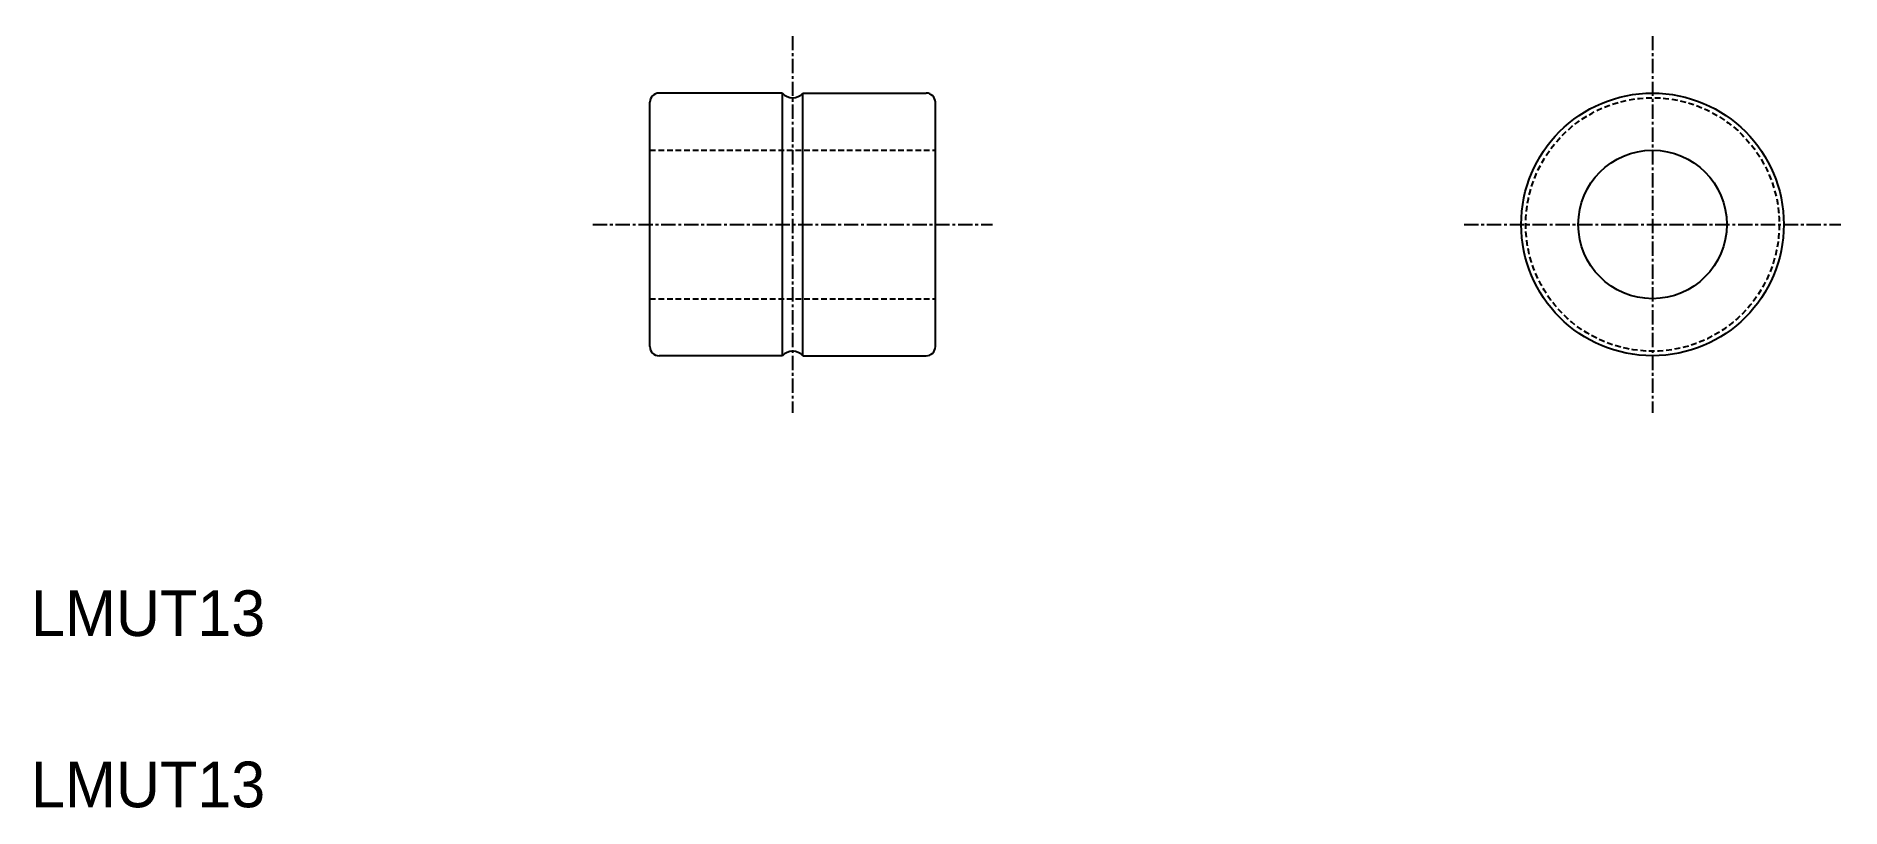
# Model space of a CAD drawing. Extents: x 57 to 215, y 77 to 145.
import ezdxf

# ---------------------------------------------------------------- set-up
doc = ezdxf.new("R2010")
doc.units = 0
doc.linetypes.add('CENTER', pattern=[2, 1.25, -0.25, 0.25, -0.25])
doc.linetypes.add('DASHED', pattern=[0.75, 0.5, -0.25])
doc.layers.get('0').update_dxf_attribs({"linetype": 'CONTINUOUS'})
doc.layers.add('CENTER', color=1, linetype='CENTER')

msp = doc.modelspace()

# ---------------------------------------------------------------- linework, layer by layer
at = {"color": 7, "linetype": 'CONTINUOUS'}
for p, q in [((122.72, 139.65), (111.91, 139.65)), ((113.76, 139.65), (113.76, 139.65)), ((122.72, 116.65), (122.72, 139.65)), ((124.51, 116.65), (124.51, 139.65)), ((124.51, 139.65), (135.31, 139.65)), ((111.11, 117.45), (111.11, 138.85)), ((136.11, 117.45), (136.11, 138.85)), ((122.72, 116.65), (111.91, 116.65)), ((124.51, 116.65), (135.31, 116.65))]:
    msp.add_line(p, q, dxfattribs=at)
at = {"color": 3, "linetype": 'DASHED'}
for p, q in [((111.11, 134.65), (136.11, 134.65)), ((111.11, 121.65), (136.11, 121.65))]:
    msp.add_line(p, q, dxfattribs=at)
at = {"color": 7, "linetype": 'CONTINUOUS'}
for radius in [11.5, 6.5]:
    msp.add_circle((198.92, 128.15), radius, dxfattribs=at)
at = {"color": 3, "linetype": 'DASHED'}
msp.add_circle((198.92, 128.15), 11.1, dxfattribs=at)
at = {"color": 7, "linetype": 'CONTINUOUS'}
for centre, radius, start, end in [((111.91, 138.85), 0.8, 90, 180), ((123.61, 140.45), 1.2, 221.8103, 318.1897), ((135.31, 138.85), 0.8, 0, 90), ((111.91, 117.45), 0.8, 180, 270), ((123.61, 115.85), 1.2, 41.8103, 138.1897), ((135.31, 117.45), 0.8, 270, 0)]:
    msp.add_arc(centre, radius, start, end, dxfattribs=at)
at = {"layer": 'CENTER', "color": 1, "linetype": 'CENTER'}
for p, q in [((123.61, 144.65), (123.61, 111.65)), ((198.92, 144.65), (198.92, 111.65)), ((106.11, 128.15), (141.11, 128.15)), ((182.42, 128.15), (215.42, 128.15))]:
    msp.add_line(p, q, dxfattribs=at)

# ---------------------------------------------------------------- texts
at = {"color": 7, "linetype": 'CONTINUOUS'}
for p in [(56.91, 92.11), (56.91, 77.11)]:
    msp.add_text('LMUT13', height=4, dxfattribs=at).set_placement(p)

doc.saveas('drawing.dxf')
